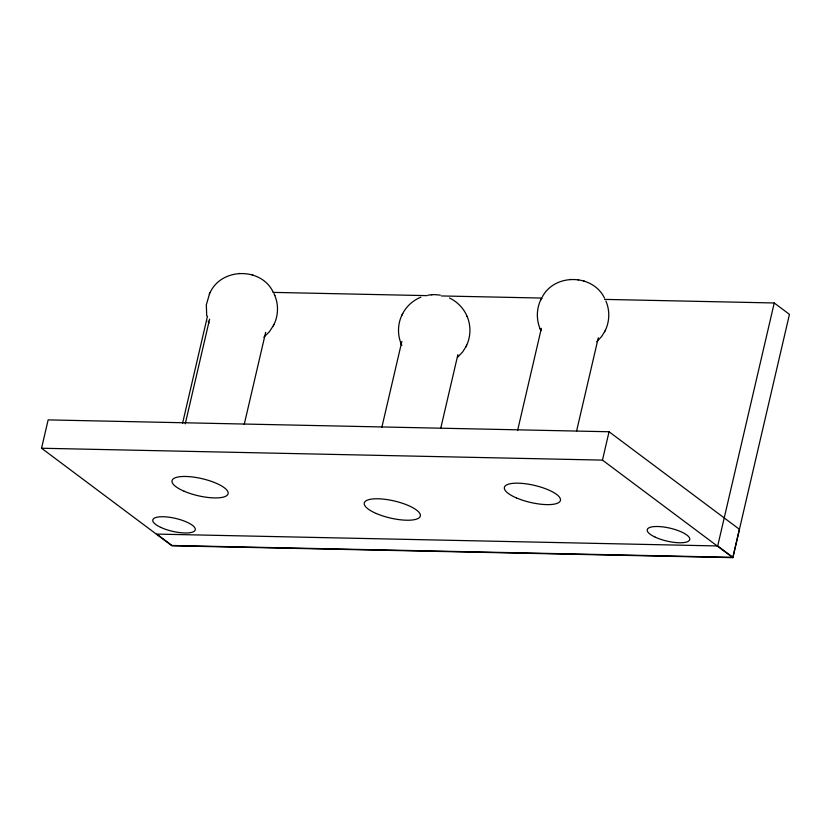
<?xml version="1.0" encoding="UTF-8"?>
<svg xmlns="http://www.w3.org/2000/svg" width="831" height="831" viewBox="0 0 831 831"><rect width="100%" height="100%" fill="white"/><g stroke="black" fill="none" stroke-linecap="round" stroke-linejoin="round"><path stroke-width="1.25" d="M41.55 448.241L48.146 419.894L609.061 431.756L739.424 529.305L732.828 557.653L171.913 545.79L41.55 448.241L602.465 460.104L732.828 557.653M182.56 423.311L207.459 316.289M185.251 423.831L209.609 319.146M244.231 424.423L265.66 332.348M381.876 427.217L401.84 341.448M440.856 427.809L457.881 354.66M517.588 430.541L541.365 328.37M576.569 431.133L598.289 337.791M602.465 460.104L609.061 431.756M774.243 302.972L789.45 314.357L732.911 557.341L717.693 545.957L774.243 302.972L604.542 299.389M209.547 293.717L206.327 304.821L206.711 315.822M274.022 324.422C278.427 315.302 278.645 304.291 274.604 295.015M401.986 314.949C397.571 324.069 397.353 335.08 401.394 344.356M466.461 345.654C470.865 336.545 471.084 325.534 467.043 316.247M540.825 299.7C536.41 308.81 536.203 319.821 540.233 329.107M605.3 330.406C609.705 321.296 609.923 310.275 605.882 300.999M210.056 292.699C221.378 267.665 260.778 267.104 272.942 291.619M263.843 337.157L269.296 331.849L273.513 325.43M402.495 313.941C406.328 306.39 412.997 300.334 420.86 297.186M457.528 357.361L462.753 351.793L465.952 346.672M596.772 341.759L601.592 336.534L604.791 331.424M209.308 294.195L210.285 292.221M273.285 325.908L274.251 323.934M401.747 315.437L402.723 313.464M465.713 347.15L466.69 345.177M540.586 300.178L541.563 298.215M604.553 331.891L605.529 329.928M542.383 296.76C554.952 273.16 592.939 274.022 604.49 298.08M427.996 295.14L434.135 294.59L440.295 295.109M238.944 273.461L239.505 273.43M570.222 279.445L570.783 279.413M431.382 294.704L431.943 294.673M272.911 292.377L427.072 295.639M441.313 295.94L542.363 298.069M717.693 545.957L156.779 534.094L171.986 545.479L732.911 557.341M577.67 279.642L578.646 279.777M583.559 280.92L584.484 281.21M252.281 274.936L253.206 275.227M449.488 298.028C457.476 301.757 463.937 308.581 467.261 316.746M540.015 328.609L540.898 330.582L540.68 330.104M401.176 343.868L401.84 345.364M273.95 293.53L274.822 295.504M208.955 323.124L208.155 321.098M655.254 537.179A21.824 6.638 13.1 0 0 689.574 540.057A21.824 6.638 13.1 0 0 660.666 526.667A21.824 6.638 13.1 0 0 655.254 537.179M160.778 527.394A21.824 6.638 13.1 0 0 195.088 530.282A21.824 6.638 13.1 0 0 166.179 516.892A21.824 6.638 13.1 0 0 160.778 527.394M184.118 491.225A28.794 8.757 13.1 0 0 228.089 493.791A28.794 8.757 13.1 0 0 187.993 476.558A28.794 8.757 13.1 0 0 184.118 491.225M516.456 497.925A28.794 8.757 13.1 0 0 560.426 500.501A28.794 8.757 13.1 0 0 520.331 483.268A28.794 8.757 13.1 0 0 516.456 497.925M376.339 513.527A28.794 8.757 13.1 0 0 420.309 516.103A28.794 8.757 13.1 0 0 380.214 498.87A28.794 8.757 13.1 0 0 376.339 513.527"/></g></svg>
